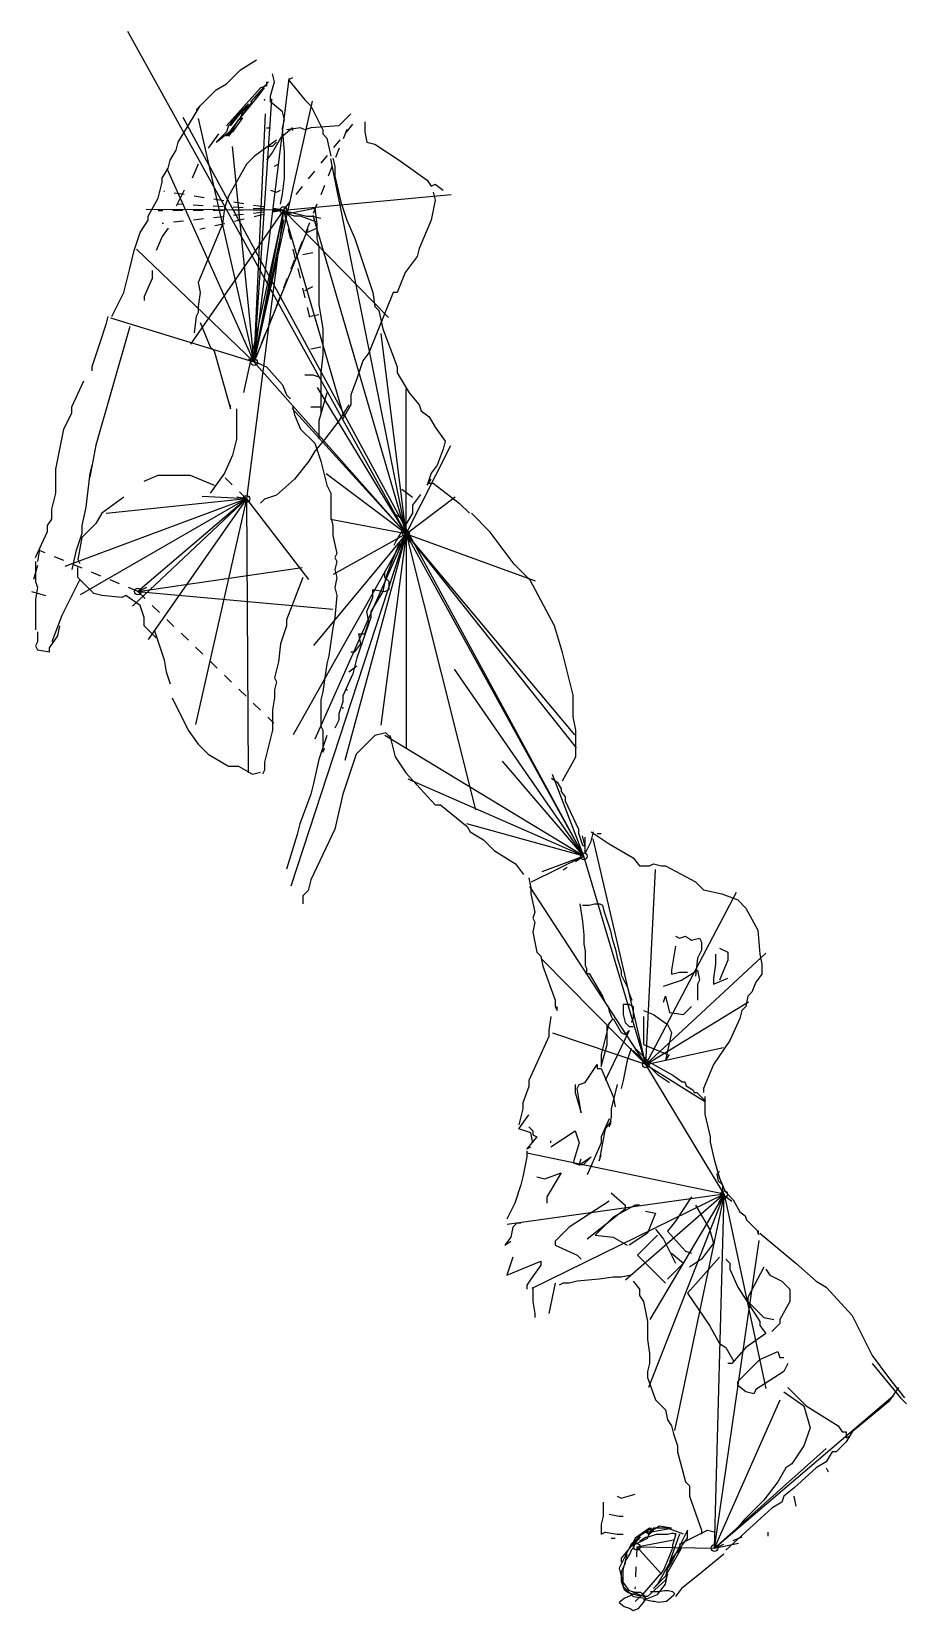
# Model space of a CAD drawing. Header units: millimetres. Extents: x -87.5 to -61.4, y 19.8 to 67.
import ezdxf

# ---------------------------------------------------------------- set-up
doc = ezdxf.new("R2010")
doc.units = ezdxf.units.MM
doc.linetypes.add('DASH', pattern=[0.6, 0.3, -0.3])

msp = doc.modelspace()

# ---------------------------------------------------------------- linework, layer by layer
at = {"layer": 'Shots', "color": 1}
for p, q in [((-80.026, 61.64), (-81.126, 53.004)), ((-80.902, 57.092), (-80.026, 61.64)), ((-76.358, 51.958), (-80.902, 57.092)), ((-81.126, 53.004), (-84.374, 50.238)), ((-71.048, 42.32), (-76.358, 51.958)), ((-69.196, 36.094), (-71.048, 42.32)), ((-66.858, 32.218), (-69.196, 36.094)), ((-67.146, 21.638), (-66.858, 32.218)), ((-69.466, 21.674), (-67.146, 21.638)), ((-69.466, 21.674), (-69.466, 21.674))]:
    msp.add_line(p, q, dxfattribs=at)
for centre in [(-80.026, 61.64), (-80.902, 57.092), (-81.126, 53.004), (-76.358, 51.958), (-84.374, 50.238), (-71.048, 42.32), (-69.196, 36.094), (-66.858, 32.218), (-69.466, 21.674), (-67.146, 21.638)]:
    msp.add_circle(centre, 0.1, dxfattribs=at)
at = {"layer": 'Sketch', "color": 0}
for points in [[(-82.63, 64.634), (-82.03, 65.234), (-81.73, 65.414), (-81.31, 65.834), (-80.83, 66.134)], [(-80.11, 61.814), (-80.05, 62.114), (-79.99, 62.594), (-79.99, 63.374), (-80.05, 64.094), (-79.99, 64.334), (-80.05, 64.574), (-80.41, 64.874), (-80.41, 65.054), (-80.29, 65.474), (-80.35, 65.714)], [(-79.75, 65.594), (-79.87, 65.534), (-79.39, 64.934), (-79.21, 64.754), (-78.85, 64.034), (-78.85, 63.914), (-78.73, 63.794), (-78.61, 63.254)], [(-85.15, 58.454), (-84.79, 59.174), (-84.67, 59.654), (-84.61, 59.894), (-84.49, 60.434), (-84.31, 60.974), (-84.07, 61.334), (-84.07, 61.454), (-83.77, 61.994), (-83.71, 62.234), (-83.65, 62.474), (-83.65, 62.594), (-83.47, 62.894), (-83.41, 63.134), (-83.23, 63.434), (-83.17, 63.674), (-82.69, 64.454), (-82.51, 64.754)], [(-80.53, 64.094), (-80.41, 64.094)], [(-80.47, 63.554), (-80.35, 63.554), (-80.23, 63.674)], [(-80.29, 62.954), (-80.17, 63.014)], [(-78.55, 63.194), (-78.49, 62.954), (-78.49, 62.654), (-78.31, 61.874), (-78.13, 61.334), (-77.89, 60.794), (-77.35, 59.174), (-77.29, 58.754), (-77.17, 58.634), (-77.05, 58.094), (-76.63, 56.954), (-76.63, 56.774), (-76.27, 56.174), (-75.97, 55.814), (-75.91, 55.634), (-75.67, 55.454), (-75.49, 55.154), (-75.19, 54.734)], [(-80.41, 62.234), (-80.23, 62.174), (-80.11, 62.234)], [(-79.03, 61.274), (-79.51, 61.454), (-79.69, 61.454), (-80.05, 61.574)], [(-79.99, 61.514), (-79.09, 61.694)], [(-79.99, 61.574), (-79.99, 61.574), (-79.81, 61.574), (-79.33, 61.454), (-79.15, 61.454), (-78.91, 61.394)], [(-79.09, 61.694), (-79.03, 61.214), (-79.03, 60.794), (-78.97, 60.554), (-78.97, 58.814), (-78.85, 58.094), (-78.85, 57.314), (-78.91, 56.774), (-78.91, 55.574)], [(-79.33, 60.974), (-79.03, 61.094)], [(-79.45, 60.314), (-79.15, 60.374)], [(-79.39, 59.234), (-79.15, 59.354)], [(-84.61, 58.154), (-85.63, 54.614), (-85.81, 53.654), (-85.81, 53.654)], [(-85.27, 58.454), (-85.33, 58.214), (-85.51, 57.674), (-85.75, 56.954), (-85.75, 56.834)], [(-79.27, 58.454), (-78.97, 58.514)], [(-81.07, 57.194), (-80.53, 56.954), (-80.05, 56.414), (-79.93, 56.114), (-79.81, 55.994)], [(-79.21, 57.494), (-78.91, 57.554)], [(-79.39, 56.714), (-79.15, 56.714), (-78.97, 56.654)], [(-87.43, 51.254), (-87.07, 52.034), (-87.07, 52.214), (-86.95, 52.394), (-86.95, 52.694), (-86.83, 53.174), (-86.83, 53.894), (-86.59, 55.094), (-86.35, 55.574), (-86.35, 55.754), (-85.99, 56.534)], [(-78.73, 56.174), (-78.97, 55.334), (-78.97, 54.794)], [(-79.75, 55.754), (-79.69, 55.514), (-79.51, 55.094), (-79.09, 54.674), (-78.91, 54.134), (-78.73, 53.414), (-78.61, 53.174), (-78.61, 52.454), (-78.55, 52.214), (-78.55, 51.914), (-78.43, 51.374), (-78.49, 51.254), (-78.43, 51.134), (-78.49, 50.894), (-78.43, 50.654), (-78.49, 50.354), (-78.43, 50.114), (-78.49, 49.454), (-78.55, 49.154), (-78.67, 48.314), (-78.73, 48.074), (-78.85, 47.234), (-78.91, 46.994), (-78.91, 46.214), (-78.85, 46.094), (-78.85, 45.434), (-78.79, 45.554)], [(-79.21, 55.754), (-78.91, 55.754)], [(-75.19, 54.734), (-75.25, 54.494), (-75.43, 54.014), (-75.61, 53.774), (-75.73, 53.414), (-75.61, 53.594)], [(-85.75, 54.014), (-85.81, 53.774), (-85.93, 52.754), (-86.05, 52.214), (-86.05, 51.974), (-86.23, 51.434), (-86.35, 50.894)], [(-75.67, 53.474), (-75.55, 53.474), (-74.77, 52.874), (-74.47, 52.574)], [(-71.69, 44.574), (-71.29, 45.294), (-71.29, 46.094), (-71.37, 46.494), (-71.37, 47.134), (-71.45, 47.454), (-71.69, 48.414), (-71.93, 49.214), (-72.65, 50.574), (-73.13, 51.054), (-73.85, 52.014), (-74.41, 52.574)], [(-87.31, 51.494), (-87.37, 51.134)], [(-87.37, 51.014), (-87.49, 50.594)], [(-87.43, 51.134), (-87.43, 50.534), (-87.37, 50.354), (-87.43, 49.994), (-87.43, 49.094)], [(-86.11, 50.594), (-86.65, 49.514), (-86.95, 48.734)], [(-87.55, 50.234), (-87.13, 50.114)], [(-87.37, 49.034), (-87.37, 48.734), (-87.43, 48.614), (-87.37, 48.494), (-87.01, 48.434), (-87.01, 48.554), (-86.77, 48.914), (-86.71, 49.214)], [(-78.73, 45.934), (-78.97, 45.214), (-79.13, 44.494), (-79.21, 44.174), (-79.53, 43.294), (-79.61, 42.974), (-79.93, 41.934)], [(-76.81, 45.854), (-76.97, 46.014), (-77.29, 45.934), (-77.85, 45.374), (-78.25, 44.174), (-78.49, 43.134), (-79.21, 41.614), (-79.29, 41.294), (-79.45, 41.134), (-79.45, 40.894)], [(-76.85, 45.934), (-76.69, 45.294), (-76.37, 44.814), (-75.49, 43.854), (-75.33, 43.854), (-74.53, 43.214), (-74.45, 43.054), (-74.05, 42.814), (-73.73, 42.494), (-73.09, 42.094), (-72.85, 41.774)], [(-72.01, 44.654), (-71.85, 44.534), (-71.73, 44.334), (-71.73, 44.254), (-71.61, 44.094), (-71.61, 43.974), (-71.21, 43.134), (-71.21, 43.014), (-71.09, 42.654), (-71.01, 42.614), (-71.09, 42.934)], [(-70.77, 43.054), (-70.85, 42.734), (-71.01, 42.414), (-71.01, 42.894)], [(-70.83, 43.054), (-70.29, 42.694), (-69.57, 42.274), (-69.39, 42.034), (-69.09, 42.034), (-68.97, 42.094), (-68.73, 42.034), (-68.61, 42.034), (-67.71, 41.554), (-67.47, 41.314), (-66.93, 41.194), (-66.45, 41.014), (-66.21, 40.774), (-65.85, 40.114), (-65.79, 39.394), (-65.73, 39.094), (-65.73, 38.794), (-65.91, 38.554), (-66.03, 38.254), (-66.15, 38.134), (-66.21, 37.834), (-66.33, 37.714), (-66.39, 37.474), (-66.69, 36.814), (-67.17, 36.094), (-67.47, 35.374), (-67.47, 35.254)], [(-70.53, 42.994), (-70.65, 42.994)], [(-72.69, 41.674), (-72.63, 41.374), (-72.63, 41.194), (-72.51, 40.654), (-72.57, 40.474), (-72.51, 40.354), (-72.57, 40.054), (-72.45, 39.454), (-72.33, 39.334), (-72.27, 39.034), (-71.91, 38.014), (-71.91, 37.834), (-71.85, 37.714), (-71.85, 37.834)], [(-71.17, 40.894), (-71.09, 40.374), (-71.05, 39.974), (-71.05, 39.694), (-71.01, 39.494), (-71.01, 39.054), (-70.97, 38.974), (-70.97, 38.814), (-70.89, 38.814), (-70.49, 38.134), (-70.41, 37.934), (-70.33, 37.854), (-70.29, 37.694), (-70.21, 37.494)], [(-71.09, 40.854), (-70.89, 40.854), (-70.73, 40.894), (-70.57, 40.894), (-70.49, 40.854), (-70.45, 40.694), (-70.25, 40.094), (-70.21, 39.894), (-70.09, 39.494), (-70.05, 39.294), (-69.93, 38.894), (-69.93, 38.774), (-69.73, 38.374), (-69.69, 38.214), (-69.61, 38.014)], [(-68.31, 39.934), (-68.19, 39.874), (-68.01, 39.934), (-67.83, 39.814), (-67.59, 39.874), (-67.53, 39.754), (-67.53, 39.514), (-67.65, 39.274), (-67.71, 38.734)], [(-68.31, 39.634), (-68.43, 38.914), (-68.43, 38.794), (-68.19, 38.854), (-67.95, 38.854)], [(-67.11, 39.394), (-67.11, 39.094), (-67.17, 38.674), (-67.17, 38.494), (-66.75, 38.674)], [(-66.99, 39.574), (-66.75, 39.454), (-66.75, 39.214), (-66.99, 38.614)], [(-68.67, 38.434), (-68.13, 38.614), (-67.65, 38.914), (-67.59, 38.614), (-67.65, 38.494), (-67.65, 38.014)], [(-69.87, 37.894), (-69.69, 37.894), (-69.57, 37.834), (-69.57, 37.474), (-69.63, 37.354)], [(-69.87, 37.894), (-69.87, 37.594), (-69.81, 37.354), (-69.69, 37.234), (-69.57, 37.234)], [(-68.67, 37.954), (-68.61, 38.134), (-68.49, 37.654), (-68.07, 37.594), (-67.83, 37.834)], [(-72.03, 37.534), (-72.09, 37.114), (-72.09, 36.934), (-72.69, 35.614), (-72.69, 35.434), (-72.87, 34.954), (-72.87, 34.774), (-72.93, 34.534), (-72.99, 34.294)], [(-70.29, 37.354), (-70.53, 36.394), (-70.53, 36.034), (-70.35, 36.694), (-70.35, 37.234), (-70.17, 37.474), (-69.93, 37.054), (-69.81, 36.994), (-69.69, 37.114), (-70.41, 35.614)], [(-69.27, 37.714), (-68.97, 37.594), (-68.55, 37.294), (-68.43, 37.054), (-68.61, 36.214), (-68.49, 36.394)], [(-69.27, 37.534), (-69.27, 36.694), (-68.55, 36.394)], [(-69.63, 36.574), (-69.75, 36.214), (-69.75, 36.214), (-69.87, 35.614), (-69.93, 35.374)], [(-69.57, 36.514), (-68.85, 35.794), (-68.49, 35.554)], [(-69.51, 36.534), (-69.47, 36.534), (-69.11, 36.174), (-68.39, 35.774), (-68.11, 35.574), (-68.03, 35.574), (-67.99, 35.454), (-67.79, 35.334), (-67.75, 35.254), (-67.67, 35.254), (-67.43, 35.014)], [(-71.31, 35.494), (-71.31, 35.254), (-71.13, 34.654), (-71.19, 35.014), (-71.25, 35.374), (-71.19, 35.494), (-71.01, 35.554), (-70.65, 36.094), (-70.65, 35.974), (-70.53, 35.974), (-70.17, 35.134), (-70.11, 34.834)], [(-70.05, 35.494), (-70.23, 34.774), (-70.23, 34.534), (-70.29, 34.234), (-70.23, 34.354)], [(-67.43, 35.134), (-67.43, 34.614), (-67.27, 33.934), (-67.27, 33.774), (-67.15, 33.254), (-66.99, 32.694), (-66.83, 32.294), (-66.59, 32.054), (-66.39, 31.694), (-66.23, 31.574), (-66.19, 31.454), (-65.87, 31.134), (-65.83, 31.014), (-65.83, 31.134)], [(-72.57, 33.754), (-72.63, 34.054), (-72.99, 34.174), (-72.69, 34.594)], [(-70.29, 34.474), (-70.53, 33.934), (-70.53, 33.754), (-70.95, 32.794)], [(-72.69, 34.234), (-72.57, 34.114), (-72.57, 33.994), (-72.45, 33.934), (-72.75, 33.574), (-72.63, 33.634)], [(-72.03, 33.634), (-71.31, 34.114), (-71.19, 33.754), (-71.37, 33.154), (-71.19, 33.094), (-70.83, 33.334), (-70.83, 33.334), (-71.07, 33.094), (-71.19, 33.094), (-71.13, 33.274)], [(-70.23, 34.414), (-70.41, 34.174), (-70.59, 33.214), (-70.53, 33.394)], [(-72.75, 33.514), (-72.75, 33.334), (-72.87, 32.734), (-72.93, 32.494), (-73.11, 31.954), (-73.35, 31.474)], [(-72.03, 33.754), (-72.03, 33.814)], [(-72.45, 32.734), (-72.21, 32.674), (-71.73, 32.854), (-72.15, 32.134), (-72.15, 31.954)], [(-66.99, 32.894), (-67.07, 32.814), (-67.03, 32.614), (-66.91, 32.494), (-66.91, 32.214), (-66.63, 32.014)], [(-70.23, 32.254), (-69.81, 31.894), (-69.81, 31.774), (-70.95, 30.874)], [(-67.83, 32.134), (-68.31, 31.414), (-68.55, 31.114), (-68.01, 30.514), (-67.83, 30.454)], [(-70.29, 32.014), (-71.49, 31.234), (-71.91, 30.814), (-71.91, 30.694), (-71.25, 30.394), (-71.13, 30.274)], [(-69.39, 31.894), (-69.51, 31.894), (-70.17, 31.534), (-70.71, 30.994), (-70.17, 30.934), (-69.75, 30.694)], [(-69.21, 31.714), (-68.91, 31.654), (-69.15, 31.054), (-69.69, 30.694)], [(-67.71, 31.894), (-67.29, 31.174), (-67.17, 30.754), (-67.53, 30.274), (-67.89, 30.034)], [(-72.93, 31.354), (-73.05, 31.354), (-73.17, 31.234), (-73.23, 30.934), (-73.41, 30.694), (-73.23, 30.814)], [(-68.91, 31.174), (-68.67, 30.874), (-68.31, 30.154)], [(-68.85, 30.994), (-69.15, 30.694), (-69.45, 30.394), (-68.61, 29.554)], [(-65.79, 31.054), (-64.71, 30.154), (-64.11, 29.614), (-63.81, 29.434), (-63.03, 28.594), (-62.43, 27.394), (-61.95, 26.734), (-61.47, 26.134)], [(-73.17, 30.334), (-73.35, 29.794), (-72.33, 30.214), (-72.33, 30.094), (-72.63, 29.674), (-72.75, 29.494), (-72.75, 29.374)], [(-68.43, 30.454), (-68.07, 30.154), (-68.55, 29.674)], [(-66.99, 30.334), (-67.95, 29.254), (-67.29, 28.294), (-66.99, 27.754), (-66.81, 27.634), (-66.57, 27.214)], [(-66.81, 30.274), (-66.69, 30.154), (-66.69, 29.974), (-66.45, 29.434), (-65.79, 28.414), (-65.79, 28.294), (-65.61, 28.054), (-66.21, 27.634), (-66.63, 27.154), (-66.75, 27.154)], [(-69.63, 29.794), (-69.93, 29.734), (-70.17, 29.734), (-70.59, 29.674), (-71.25, 29.614), (-71.49, 29.554), (-71.67, 29.554), (-71.79, 29.494)], [(-65.67, 30.034), (-66.15, 29.134), (-66.15, 29.014), (-65.67, 28.534), (-65.37, 28.474)], [(-65.61, 29.974), (-65.49, 29.794), (-65.13, 29.614), (-64.89, 29.374), (-64.89, 29.014), (-65.19, 28.474), (-65.19, 28.354), (-65.43, 28.114)], [(-72.57, 29.434), (-72.57, 29.014), (-72.51, 28.654), (-72.51, 28.534)], [(-71.91, 29.554), (-72.09, 28.654)], [(-69.57, 29.614), (-69.39, 29.374), (-69.39, 29.194), (-69.27, 29.014), (-69.15, 28.414), (-69.15, 27.874), (-69.09, 27.454), (-69.09, 27.154), (-69.15, 26.914), (-69.15, 26.734), (-68.91, 26.074), (-68.61, 25.774), (-68.55, 25.474), (-68.43, 25.294), (-68.37, 25.054), (-68.25, 24.694), (-68.25, 24.514), (-68.01, 23.614), (-67.89, 23.494), (-67.89, 23.194), (-67.53, 22.174), (-67.53, 22.054)], [(-64.95, 27.154), (-65.07, 26.914), (-65.91, 26.374), (-65.97, 26.254), (-66.21, 26.314), (-66.45, 26.494), (-66.45, 26.614), (-65.79, 27.274), (-65.25, 27.514), (-65.19, 27.334), (-65.07, 27.334)], [(-62.43, 27.154), (-61.59, 26.134), (-61.41, 25.954), (-61.41, 25.954)], [(-70.05, 23.194), (-69.93, 23.134), (-69.51, 23.254)], [(-70.47, 23.014), (-70.47, 22.594), (-70.53, 22.354), (-70.53, 22.054), (-70.41, 22.114), (-70.05, 22.054), (-69.87, 22.054)], [(-70.29, 22.654), (-69.99, 22.594), (-69.87, 22.594)], [(-68.07, 22.054), (-68.55, 22.234), (-68.97, 22.234), (-69.09, 22.114), (-68.43, 22.234), (-68.79, 22.294), (-69.09, 22.114), (-69.21, 22.114), (-69.09, 22.054), (-68.97, 22.174), (-69.09, 22.234), (-69.51, 21.934), (-69.63, 21.694), (-69.15, 21.934), (-69.03, 22.234), (-69.39, 21.994), (-69.93, 21.334), (-69.93, 21.214)], [(-70.23, 21.934), (-70.11, 21.934)], [(-69.33, 22.054), (-69.63, 21.754), (-69.99, 21.034), (-69.93, 20.794), (-69.87, 20.494), (-69.57, 20.194), (-69.15, 20.134), (-68.85, 20.254), (-68.61, 20.554), (-68.55, 20.854), (-68.61, 20.674), (-69.15, 20.194), (-69.27, 20.194), (-69.69, 20.374), (-69.87, 20.614), (-69.87, 20.974), (-69.75, 21.454)], [(-69.36, 21.964), (-69.51, 21.784), (-69.57, 21.634), (-69.63, 21.574), (-69.66, 21.484), (-69.81, 21.244), (-69.81, 21.184), (-69.93, 20.914), (-69.93, 20.644), (-69.84, 20.404), (-69.72, 20.314), (-69.42, 20.224), (-69.36, 20.224)], [(-68.31, 22.084), (-68.31, 22.024), (-68.4, 21.724), (-68.4, 21.634), (-68.52, 21.334), (-68.67, 20.974), (-69.3, 20.254), (-69.51, 20.044)], [(-69.39, 21.844), (-69.21, 21.964), (-69.15, 21.964), (-68.88, 22.054), (-68.55, 22.054), (-68.43, 22.084), (-68.37, 22.084), (-68.31, 22.054)], [(-68.19, 22.054), (-68.49, 21.214), (-67.95, 21.934), (-67.95, 22.174), (-68.43, 21.214), (-68.55, 21.034), (-68.61, 20.794), (-68.13, 21.634), (-68.37, 21.394), (-68.85, 20.554), (-68.97, 20.434), (-68.61, 20.794)], [(-68.19, 21.754), (-67.35, 22.174), (-67.11, 22.114)], [(-66.87, 21.454), (-67.59, 20.854), (-68.13, 20.434), (-68.31, 20.194)], [(-69.45, 20.314), (-69.84, 20.134), (-69.99, 20.014), (-69.84, 19.894), (-69.66, 19.834), (-69.57, 19.774), (-69.42, 19.834), (-69.27, 20.014), (-69.21, 20.104), (-69.21, 20.164), (-69.27, 20.254), (-69.36, 20.314), (-69.48, 20.314), (-69.63, 20.344)], [(-69.06, 20.344), (-68.82, 20.344), (-68.64, 20.374), (-68.52, 20.374), (-68.4, 20.344), (-68.34, 20.284), (-68.37, 20.224), (-68.58, 20.044), (-68.82, 20.014), (-68.94, 20.044), (-69, 20.044), (-69.27, 20.104), (-69.18, 20.104)]]:
    msp.add_lwpolyline(points, dxfattribs=at)
at = {"layer": 'Sketch', "color": 9}
for points in [[(-81.61, 64.274), (-81.13, 64.754), (-81.07, 64.814), (-81.55, 64.274), (-81.61, 64.154), (-81.13, 64.754), (-81.67, 64.154), (-81.73, 63.974), (-82.03, 63.674), (-81.49, 64.094), (-81.67, 63.854), (-81.37, 64.334), (-81.25, 64.394), (-81.55, 63.974), (-81.73, 63.854), (-80.95, 64.874), (-81.25, 64.574), (-81.31, 64.394), (-80.77, 65.054), (-80.59, 65.294), (-81.01, 64.874), (-80.47, 65.474)], [(-80.53, 65.474), (-80.53, 65.354), (-80.71, 65.294), (-81.73, 64.154)]]:
    msp.add_lwpolyline(points, dxfattribs=at)
at = {"layer": 'Sketch', "color": 5}
for points in [[(-78.01, 64.514), (-78.37, 64.154), (-79.21, 64.094), (-79.39, 64.034), (-79.51, 64.094), (-79.93, 64.034)], [(-77.59, 64.274), (-77.59, 63.974), (-77.53, 63.674), (-77.29, 63.614), (-76.57, 63.134), (-75.73, 62.534), (-75.61, 62.354), (-75.49, 62.414), (-75.25, 62.234)], [(-80.23, 63.734), (-80.89, 63.254), (-81.13, 63.014), (-81.67, 62.054), (-81.79, 61.694), (-81.85, 61.214), (-82.57, 59.474), (-82.51, 59.174), (-82.57, 58.754), (-82.57, 58.574), (-82.63, 58.454), (-82.69, 57.974)], [(-79.75, 64.094), (-80.11, 63.794), (-80.35, 63.374), (-80.53, 63.134)], [(-75.55, 62.174), (-75.49, 61.934), (-75.61, 61.334), (-75.97, 60.494), (-76.03, 60.254), (-76.39, 59.774), (-76.63, 59.174), (-76.75, 59.174), (-77.47, 57.374), (-77.65, 57.134), (-77.83, 56.594), (-78.01, 56.114), (-78.01, 55.814), (-78.25, 55.394)], [(-82.51, 58.274), (-82.21, 57.554), (-82.09, 57.434), (-81.61, 55.694), (-81.61, 55.814)], [(-78.07, 55.814), (-78.37, 55.334), (-78.79, 54.794), (-79.09, 54.434), (-79.27, 54.134), (-79.69, 53.594), (-80.23, 53.114), (-80.59, 52.994), (-80.71, 52.874)], [(-81.43, 55.694), (-81.43, 54.794), (-81.55, 54.314), (-81.79, 53.774), (-82.21, 53.174)], [(-84.19, 53.534), (-83.77, 53.714), (-82.81, 53.714), (-82.09, 53.414)], [(-84.79, 53.054), (-85.45, 52.574), (-85.63, 52.274), (-86.05, 51.854), (-86.17, 51.194), (-86.11, 51.074)], [(-83.83, 48.854), (-84.19, 49.214), (-84.19, 49.454), (-84.31, 49.814), (-84.73, 50.114), (-84.85, 50.054), (-85.45, 50.114), (-85.69, 50.174), (-86.17, 50.654), (-86.17, 50.954)], [(-79.45, 50.654), (-79.93, 49.394), (-79.93, 49.214), (-80.11, 48.674), (-80.17, 48.134), (-80.29, 47.654), (-80.23, 47.534), (-80.29, 47.294), (-80.29, 47.054), (-80.35, 46.694), (-80.35, 46.094), (-80.41, 45.854), (-80.59, 45.134), (-80.59, 44.894), (-80.65, 44.774)], [(-83.89, 49.094), (-83.59, 48.194), (-83.53, 47.834), (-83.41, 47.474)], [(-83.35, 47.054), (-82.87, 46.094), (-82.57, 45.674), (-82.27, 45.374), (-81.67, 45.014), (-81.37, 45.014), (-80.95, 44.774), (-80.71, 44.834)]]:
    msp.add_lwpolyline(points, dxfattribs=at)
at = {"layer": 'Sketch', "color": 3}
for points in [[(-81.97, 63.914), (-82.27, 63.494)], [(-82.57, 63.014), (-82.75, 62.594)], [(-82.99, 62.234), (-83.23, 61.754)], [(-83.47, 61.094), (-83.65, 60.854), (-83.83, 60.434)], [(-83.95, 59.834), (-83.95, 59.594), (-84.19, 59.054), (-84.19, 58.934)], [(-75.93, 53.134), (-76.17, 52.814), (-76.17, 52.574), (-76.65, 51.774), (-76.73, 51.614)], [(-76.49, 53.294), (-76.17, 53.054)], [(-76.73, 52.574), (-76.49, 52.414)], [(-76.57, 51.674), (-76.93, 50.774), (-76.99, 50.534), (-77.05, 50.234), (-77.41, 49.634), (-77.41, 49.454), (-77.83, 48.254), (-77.95, 47.774), (-78.25, 47.114), (-78.25, 46.934), (-78.37, 46.574), (-78.37, 46.394), (-78.49, 46.154)], [(-78.01, 48.434), (-77.89, 48.434), (-77.71, 48.674), (-77.77, 48.974), (-77.59, 48.974), (-77.47, 49.334), (-77.53, 49.634), (-77.35, 50.054), (-77.35, 50.294), (-76.99, 50.234), (-76.87, 50.294), (-76.87, 50.534), (-76.99, 50.654), (-76.99, 50.834)], [(-78.07, 47.834), (-77.83, 48.014)], [(-61.65, 26.434), (-61.95, 26.014), (-63.03, 25.114), (-63.21, 24.814), (-63.51, 24.514), (-63.63, 24.514), (-63.81, 24.214), (-64.11, 24.034), (-64.77, 23.434), (-65.07, 23.194), (-65.13, 23.014), (-65.43, 22.834), (-66.09, 22.234), (-66.81, 21.574)], [(-64.95, 26.434), (-64.41, 25.894), (-63.45, 25.294), (-63.33, 25.114), (-63.21, 25.114), (-63.21, 25.114), (-63.21, 24.934), (-63.09, 24.994)], [(-65.07, 26.314), (-64.47, 25.894), (-64.29, 25.234), (-64.47, 24.694), (-64.83, 24.154), (-65.01, 24.034), (-65.25, 23.614), (-65.67, 23.074), (-66.27, 22.474), (-66.57, 22.114)], [(-63.81, 24.034), (-63.75, 23.914)], [(-64.77, 23.194), (-64.71, 22.894)], [(-65.55, 22.114), (-65.55, 21.994)]]:
    msp.add_lwpolyline(points, dxfattribs=at)
at = {"layer": 'Sketch', "color": 0}
msp.add_point((-80.59, 64.934), dxfattribs=at)
at = {"layer": 'Sketch', "color": 5}
msp.add_point((-79.75, 64.034), dxfattribs=at)
at = {"layer": 'Sketch', "color": 3}
for p in [(-78.13, 47.294), (-78.25, 46.754)]:
    msp.add_point(p, dxfattribs=at)
at = {"layer": 'XSect', "color": 1}
for p, q in [((-76.358, 51.958), (-84.676, 66.976)), ((-80.902, 57.092), (-79.854, 65.572)), ((-80.902, 57.092), (-80.374, 64.97)), ((-80.902, 57.092), (-79.16, 64.896)), ((-71.048, 42.32), (-83.016, 64.408)), ((-80.902, 57.092), (-82.564, 64.38)), ((-80.902, 57.092), (-80.56, 64.516)), ((-80.902, 57.092), (-81.542, 63.536)), ((-80.902, 57.092), (-83.502, 62.876)), ((-76.358, 51.958), (-78.612, 63.172)), ((-80.026, 61.64), (-75.016, 62.104)), ((-80.026, 61.64), (-84.124, 61.652)), ((-80.026, 61.64), (-82.798, 57.628)), ((-80.026, 61.64), (-81.214, 56.184)), ((-80.026, 61.64), (-76.89, 58.426)), ((-80.026, 61.64), (-78.228, 55.492)), ((-76.358, 51.958), (-79.138, 61.478)), ((-80.902, 57.092), (-80.002, 61.362)), ((-80.902, 57.092), (-79.286, 61.082)), ((-80.902, 57.092), (-84.42, 60.472)), ((-80.902, 57.092), (-85.184, 58.406)), ((-80.902, 57.092), (-80.632, 57.758)), ((-76.358, 51.958), (-77.102, 57.952)), ((-76.358, 51.958), (-79.01, 56.332)), ((-76.358, 51.958), (-76.358, 56.292)), ((-76.358, 51.958), (-79.766, 55.706)), ((-76.358, 51.958), (-75.024, 54.606)), ((-76.358, 51.958), (-78.752, 53.75)), ((-81.126, 53.004), (-86.552, 50.984)), ((-81.126, 53.004), (-86.098, 50.136)), ((-81.126, 53.004), (-85.324, 52.566)), ((-81.126, 53.004), (-84.538, 49.796)), ((-81.126, 53.004), (-84.068, 48.8)), ((-81.126, 53.004), (-82.65, 46.258)), ((-81.126, 53.004), (-82.45, 53.08)), ((-81.126, 53.004), (-79.278, 50.598)), ((-81.126, 53.004), (-81.078, 44.814)), ((-76.358, 51.958), (-74.892, 53.068)), ((-76.358, 51.958), (-79.806, 41.428)), ((-76.358, 51.958), (-79.736, 45.95)), ((-76.358, 51.958), (-79.126, 48.62)), ((-76.358, 51.958), (-79.088, 45.82)), ((-76.358, 51.958), (-78.616, 52.39)), ((-76.358, 51.958), (-78.538, 50.744)), ((-76.358, 51.958), (-78.194, 45.18)), ((-76.358, 51.958), (-77.11, 46.24)), ((-76.358, 51.958), (-76.36, 45.556)), ((-76.358, 51.958), (-74.282, 43.71)), ((-76.358, 51.958), (-71.278, 45.564)), ((-76.358, 51.958), (-72.498, 50.554)), ((-76.358, 51.958), (-71.328, 45.95)), ((-84.374, 50.238), (-79.466, 50.958)), ((-84.374, 50.238), (-78.55, 49.708)), ((-71.048, 42.32), (-74.914, 47.912)), ((-71.048, 42.32), (-76.996, 45.936)), ((-71.048, 42.32), (-73.476, 45.16)), ((-71.048, 42.32), (-76.298, 44.63)), ((-71.048, 42.32), (-71.988, 44.766)), ((-71.048, 42.32), (-74.54, 43.286)), ((-69.196, 36.094), (-70.774, 42.84)), ((-71.048, 42.32), (-72.62, 41.548)), ((-71.048, 42.32), (-72.308, 41.858)), ((-69.196, 36.094), (-68.908, 41.924)), ((-69.196, 36.094), (-72.662, 41.412)), ((-69.196, 36.094), (-66.484, 41.246)), ((-69.196, 36.094), (-72.308, 39.24)), ((-69.196, 36.094), (-65.608, 39.42)), ((-69.196, 36.094), (-66.126, 37.97)), ((-69.196, 36.094), (-71.972, 37.036)), ((-69.196, 36.094), (-66.878, 36.602)), ((-69.196, 36.094), (-67.412, 34.984)), ((-66.858, 32.218), (-72.754, 33.444)), ((-66.858, 32.218), (-73.34, 31.308)), ((-66.858, 32.218), (-72.6, 29.396)), ((-66.858, 32.218), (-69.802, 29.648)), ((-66.858, 32.218), (-69.116, 26.44)), ((-66.858, 32.218), (-69.08, 28.47)), ((-66.858, 32.218), (-68.342, 25.152)), ((-66.858, 32.218), (-65.614, 26.41)), ((-67.146, 21.638), (-65.812, 30.832)), ((-67.146, 21.638), (-61.802, 26.19)), ((-67.146, 21.638), (-65.18, 26.07)), ((-67.146, 21.638), (-63.81, 24.618)), ((-69.466, 21.674), (-68.368, 21.888)), ((-67.146, 21.638), (-66.426, 21.782)), ((-69.466, 21.674), (-68.73, 20.854))]:
    msp.add_line(p, q, dxfattribs=at)
at = {"layer": 'XSect', "color": 1, "linetype": 'DASH'}
for p, q in [((-80.026, 61.64), (-77.774, 64.424)), ((-80.902, 57.092), (-78.116, 64.078)), ((-80.026, 61.64), (-83.602, 62.198)), ((-80.026, 61.64), (-83.77, 61.618)), ((-80.026, 61.64), (-83.652, 61.236)), ((-80.026, 61.64), (-83.204, 61.814)), ((-80.026, 61.64), (-82.522, 61.06)), ((-80.026, 61.64), (-79.198, 58.246)), ((-81.126, 53.004), (-81.776, 53.644)), ((-81.126, 53.004), (-81.45, 53.062)), ((-76.358, 51.958), (-76.28, 51.714)), ((-84.374, 50.238), (-87.292, 51.452)), ((-84.374, 50.238), (-83.994, 50.424)), ((-84.374, 50.238), (-80.308, 46.302)), ((-71.048, 42.32), (-71.67, 41.91)), ((-69.196, 36.094), (-69.196, 36.3)), ((-66.858, 32.218), (-67.096, 31.86)), ((-66.858, 32.218), (-67.022, 32.114)), ((-67.146, 21.638), (-66.294, 21.986)), ((-69.466, 21.674), (-69.522, 20.422))]:
    msp.add_line(p, q, dxfattribs=at)

doc.saveas('drawing.dxf')
